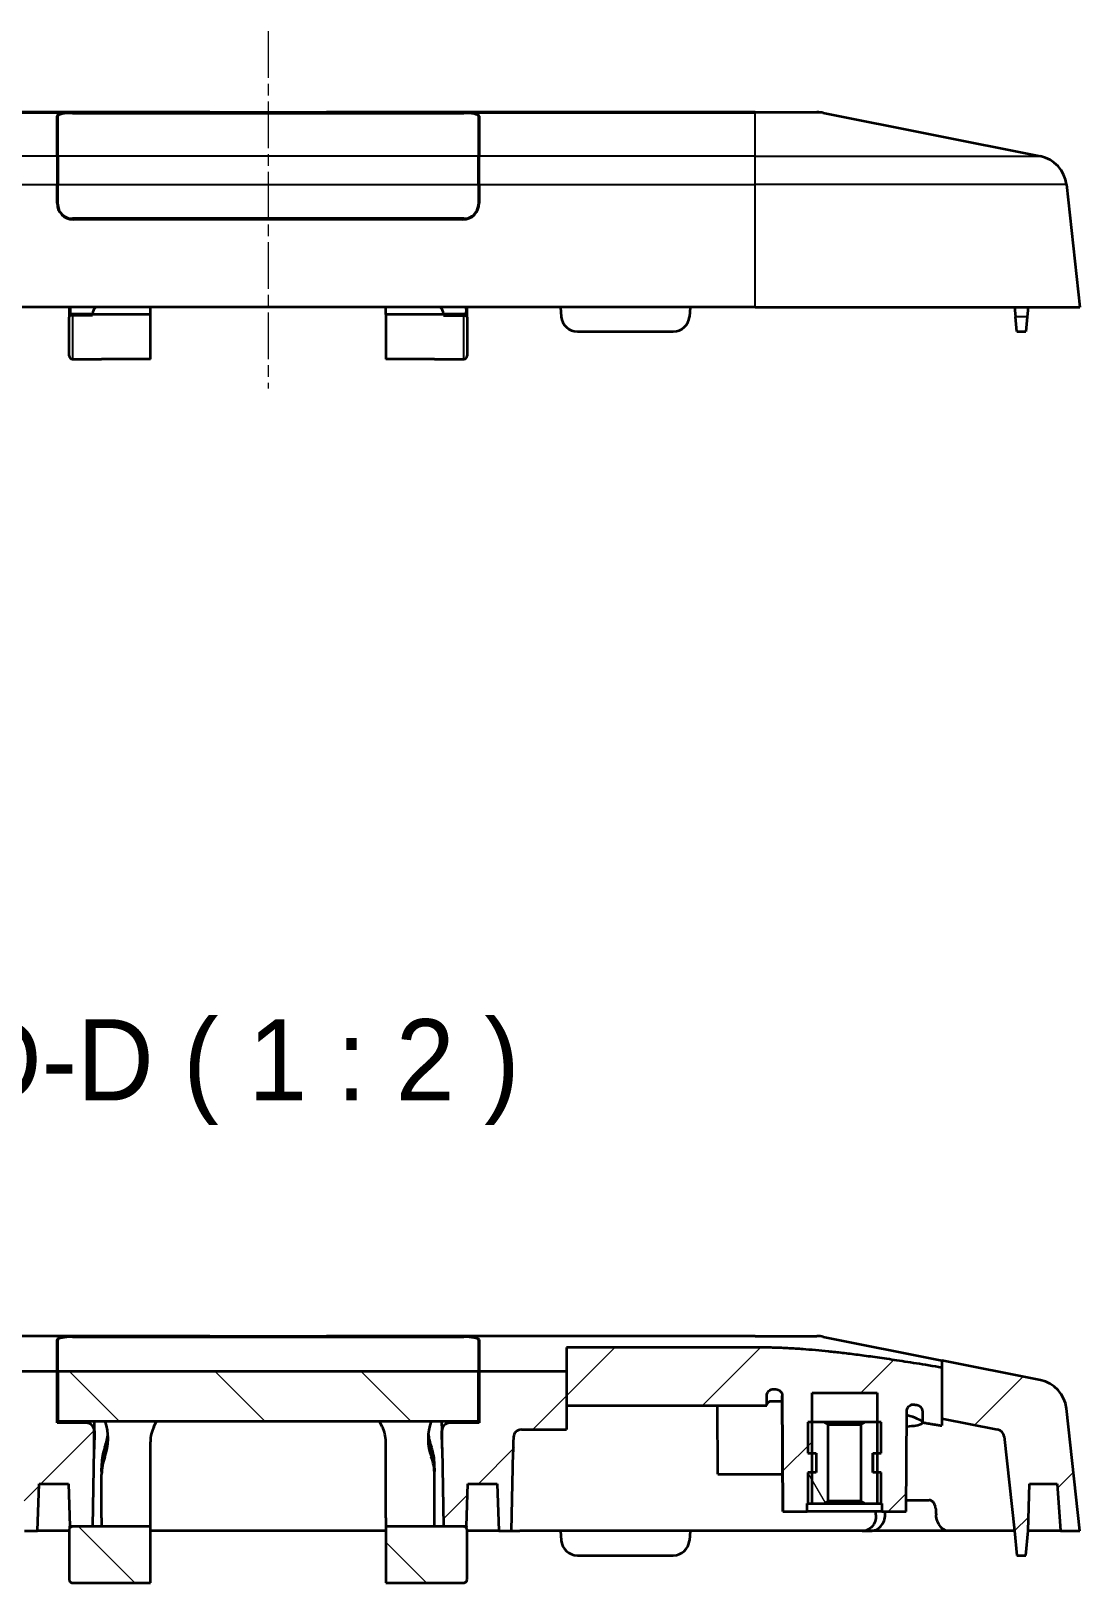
# Model space of a CAD drawing. Header units: millimetres. Extents: x -225 to 2542, y -269 to 293.
# Drawn here: x 1185.9 to 1250.5, y -116.1 to -20.6 of the extents above; entities that cross this region are included whole.
import ezdxf

# ---------------------------------------------------------------- set-up
doc = ezdxf.new("R2010")
doc.units = ezdxf.units.MM
doc.linetypes.add('CHAIN', pattern=[0.3543, 0.2362, -0.0295, 0.0591, -0.0295])
doc.layers.add('Centerline (ISO)', color=7, linetype='Continuous', lineweight=18, true_color=0x80ffff)
doc.layers.add('Hatch (ISO)', color=1, linetype='Continuous', lineweight=18, true_color=0xff0000)
for name, color, linetype, lineweight in [('Symbol (ISO)', 7, 'Continuous', 18), ('Visible (ISO)', 7, 'Continuous', 35), ('Visible Narrow (ISO)', 7, 'Continuous', 25)]:
    doc.layers.add(name, color=color, linetype=linetype, lineweight=lineweight)
doc.styles.add('Note Text (TK)', font='MS PGothic.ttf')

msp = doc.modelspace()

# ---------------------------------------------------------------- hatches: boundary and pattern name
at = {"layer": 'Hatch (ISO)'}
h = msp.add_hatch(dxfattribs=at)
h.set_pattern_fill('ANSI31', color=256, scale=50.8, style=0)
h.set_pattern_definition([(45, (939.4036, -285.3023), (-4.49013, 4.49013), [])])
edge = h.paths.add_edge_path()
edge.add_line((1158.65665, -102.93325), (1158.65665, -106.06775))
edge.add_line((1158.65665, -106.06775), (1155.57959, -106.68316))
edge.add_ellipse((1155.67765, -107.17345), major_axis=(-0.49694, 0.05522), ratio=1, start_angle=287.6501242, end_angle=360)
edge.add_line((1155.18071, -107.11824), (1154.53522, -112.92765))
edge.add_line((1154.53522, -112.92765), (1154.40399, -114.42765))
edge.add_line((1154.40399, -114.42765), (1153.84184, -114.42765))
edge.add_line((1153.84184, -114.42765), (1153.7106, -112.92765))
edge.add_line((1153.7106, -112.92765), (1153.60933, -110.02765))
edge.add_line((1153.60933, -110.02765), (1151.91339, -110.02765))
edge.add_line((1151.91339, -110.02765), (1151.7106, -112.92765))
edge.add_line((1151.7106, -112.92765), (1150.5106, -112.92765))
edge.add_line((1150.5106, -112.92765), (1151.34911, -105.38114))
edge.add_ellipse((1153.33687, -105.602), major_axis=(-0.39223, 1.96116), ratio=1, start_angle=0, end_angle=72.3498758, ccw=False)
edge.add_line((1152.94464, -103.64084), (1158.65665, -102.49844))
edge.add_line((1158.65665, -102.49844), (1158.65665, -102.93325))
edge = h.paths.add_edge_path()
edge.add_line((1242.00998, -102.87382), (1242.00998, -105.99683))
edge.add_line((1242.00998, -105.99683), (1245.44162, -106.68316))
edge.add_ellipse((1245.34356, -107.17345), major_axis=(0.09806, 0.49029), ratio=1, start_angle=287.6501242, end_angle=360, ccw=False)
edge.add_line((1245.8405, -107.11824), (1246.48599, -112.92765))
edge.add_line((1246.48599, -112.92765), (1246.61722, -114.42765))
edge.add_line((1246.61722, -114.42765), (1247.17937, -114.42765))
edge.add_line((1247.17937, -114.42765), (1247.3106, -112.92765))
edge.add_line((1247.3106, -112.92765), (1247.41187, -110.02765))
edge.add_line((1247.41187, -110.02765), (1249.10782, -110.02765))
edge.add_line((1249.10782, -110.02765), (1249.3106, -112.92765))
edge.add_line((1249.3106, -112.92765), (1250.5106, -112.92765))
edge.add_line((1250.5106, -112.92765), (1249.6721, -105.38114))
edge.add_ellipse((1247.68434, -105.602), major_axis=(1.98777, 0.22086), ratio=1, start_angle=0, end_angle=72.3498758)
edge.add_line((1248.07657, -103.64084), (1242.00998, -102.42752))
edge.add_line((1242.00998, -102.42752), (1242.00998, -102.87382))
edge = h.paths.add_edge_path()
edge.add_line((1218.89829, -103.11385), (1213.5106, -103.11403))
edge.add_line((1213.5106, -103.11403), (1213.5106, -106.27595))
edge.add_line((1213.5106, -106.27595), (1211.70305, -106.27603))
edge.add_ellipse((1211.70307, -106.7613), major_axis=(-0.00002, 0.48527), ratio=1, start_angle=0, end_angle=89.4160056)
edge.add_ellipse((1211.72197, -107.84551), major_axis=(0.07894, -4.52756), ratio=0.11041788, start_angle=255.9702026, end_angle=270.0098879)
edge.add_line((1211.22206, -107.85501), (1211.30537, -112.62765))
edge.add_line((1211.30537, -112.62765), (1212.72108, -112.62765))
edge.add_line((1212.72108, -112.62765), (1212.81187, -110.02765))
edge.add_line((1212.81187, -110.02765), (1214.60933, -110.02765))
edge.add_line((1214.60933, -110.02765), (1214.7106, -112.92765))
edge.add_line((1214.7106, -112.92765), (1215.5106, -112.92765))
edge.add_line((1215.5106, -112.92765), (1215.5957, -108.05235))
edge.add_ellipse((1216.09564, -108.0603), major_axis=(-0.07912, -4.5278), ratio=0.11041193, start_angle=258.5633277, end_angle=270.0098879, ccw=False)
edge.add_ellipse((1216.11114, -107.17345), major_axis=(-0.48981, 0.01951), ratio=1, start_angle=272.2826422, end_angle=360, ccw=False)
edge.add_line((1216.11112, -106.68326), (1218.89829, -106.68316))
edge.add_line((1218.89829, -106.68316), (1218.89829, -105.19765))
edge.add_line((1218.89829, -105.19765), (1218.89829, -103.11385))
edge = h.paths.add_edge_path()
edge.add_line((1181.90215, -103.11512), (1181.90215, -101.62791))
edge.add_line((1181.90215, -101.62791), (1170.5106, -101.62791))
edge.add_spline(control_points=[(1170.5106, -101.62791), (1166.38042, -101.62791), (1158.65665, -102.93325)], knot_values=[1.60107869, 1.60107869, 1.60107869, 2.9923092, 2.9923092, 2.9923092], weights=[1.6708595, 1.6708595, 1.1643304], degree=2, periodic=0)
edge.add_line((1158.65665, -102.93325), (1158.65665, -106.06775))
edge.add_line((1158.65665, -106.06775), (1158.65665, -106.50257))
edge.add_spline(control_points=[(1158.65665, -106.50257), (1159.47234, -106.36471), (1160.21313, -106.24496)], knot_values=[0.05624611, 0.05624611, 0.05624611, 0.15076675, 0.15076675, 0.15076675], weights=[1.0419415, 1.07640297, 1.10824447], degree=2, periodic=0)
edge.add_line((1160.21313, -106.24496), (1160.21669, -105.56619))
edge.add_spline(control_points=[(1160.21669, -105.56619), (1160.21691, -105.5236), (1160.22384, -105.48131), (1160.25062, -105.40049), (1160.2703, -105.36244), (1160.3265, -105.28623), (1160.3653, -105.25066), (1160.45408, -105.19659), (1160.50314, -105.1785), (1160.5543, -105.17033)], knot_values=[-0.05671945, -0.05671945, -0.05671945, -0.05671945, -0.04394697, -0.04394697, -0.03118202, -0.03118202, -0.01554281, -0.01554281, 0, 0, 0, 0], degree=3, periodic=0)
edge.add_spline(control_points=[(1160.5543, -105.17033), (1160.63565, -105.15733), (1160.71616, -105.14455)], knot_values=[0.10273582, 0.10273582, 0.10273582, 0.11331982, 0.11331982, 0.11331982], weights=[1.07113789, 1.07463482, 1.07809725], degree=2, periodic=0)
edge.add_spline(control_points=[(1160.71616, -105.14455), (1160.75233, -105.13881), (1160.78911, -105.13809), (1160.86185, -105.14677), (1160.89744, -105.15612), (1160.97939, -105.19027), (1161.0231, -105.2196), (1161.0972, -105.29369), (1161.12673, -105.33788), (1161.16733, -105.43529), (1161.17793, -105.48766), (1161.17821, -105.54055)], knot_values=[-0.06929399, -0.06929399, -0.06929399, -0.06929399, -0.05830435, -0.05830435, -0.04731134, -0.04731134, -0.03166241, -0.03166241, -0.01586935, -0.01586935, 0, 0, 0, 0], degree=3, periodic=0)
edge.add_line((1161.17821, -105.54055), (1161.2106, -111.72765))
edge.add_line((1161.2106, -111.72765), (1162.7106, -111.72765))
edge.add_line((1162.7106, -111.72765), (1162.7106, -111.22765))
edge.add_line((1162.7106, -111.22765), (1163.0106, -111.22765))
edge.add_line((1163.0106, -111.22765), (1163.0106, -109.32765))
edge.add_line((1163.0106, -109.32765), (1163.0106, -108.12765))
edge.add_line((1163.0106, -108.12765), (1163.0106, -106.22765))
edge.add_line((1163.0106, -106.22765), (1163.0106, -104.42765))
edge.add_line((1163.0106, -104.42765), (1167.0106, -104.42765))
edge.add_line((1167.0106, -104.42765), (1167.0106, -106.22765))
edge.add_line((1167.0106, -106.22765), (1167.0106, -108.12765))
edge.add_line((1167.0106, -108.12765), (1167.0106, -109.32765))
edge.add_line((1167.0106, -109.32765), (1167.0106, -111.22765))
edge.add_line((1167.0106, -111.22765), (1167.3106, -111.22765))
edge.add_line((1167.3106, -111.22765), (1167.3106, -111.72765))
edge.add_line((1167.3106, -111.72765), (1168.8106, -111.72765))
edge.add_line((1168.8106, -111.72765), (1168.8479, -104.60438))
edge.add_spline(control_points=[(1168.8479, -104.60438), (1168.84817, -104.55306), (1168.85791, -104.50217), (1168.89599, -104.4053), (1168.92455, -104.36032), (1168.99656, -104.28472), (1169.03901, -104.25454), (1169.13276, -104.21239), (1169.18301, -104.2007), (1169.23413, -104.19899)], knot_values=[-0.06203956, -0.06203956, -0.06203956, -0.06203956, -0.04665647, -0.04665647, -0.03083331, -0.03083331, -0.01534703, -0.01534703, 0, 0, 0, 0], degree=3, periodic=0)
edge.add_spline(control_points=[(1169.23413, -104.19899), (1169.31074, -104.19642), (1169.3871, -104.19415)], knot_values=[0.9937931, 0.9937931, 0.9937931, 1.01531744, 1.01531744, 1.01531744], weights=[1.41541728, 1.41662209, 1.41768421], degree=2, periodic=0)
edge.add_spline(control_points=[(1169.3871, -104.19415), (1169.41475, -104.19333), (1169.4424, -104.19544), (1169.49685, -104.20542), (1169.5235, -104.21327), (1169.59768, -104.24388), (1169.64179, -104.27336), (1169.71692, -104.3482), (1169.74696, -104.39309), (1169.78836, -104.49223), (1169.79918, -104.54565), (1169.79946, -104.59959)], knot_values=[-0.06462972, -0.06462972, -0.06462972, -0.06462972, -0.05632644, -0.05632644, -0.04800951, -0.04800951, -0.03223438, -0.03223438, -0.0161844, -0.0161844, 0, 0, 0, 0], degree=3, periodic=0)
edge.add_line((1169.79946, -104.59959), (1169.80263, -105.20389))
edge.add_spline(control_points=[(1169.80263, -105.20389), (1170.1574, -105.19722), (1170.5106, -105.19722)], knot_values=[1.19319154, 1.19319154, 1.19319154, 1.29951306, 1.29951306, 1.29951306], weights=[1.49191166, 1.49522667, 1.49522667], degree=2, periodic=0)
edge.add_line((1170.5106, -105.19722), (1181.90215, -105.19722))
edge.add_line((1181.90215, -105.19722), (1181.90215, -103.11512))
edge = h.paths.add_edge_path()
edge.add_line((1181.90215, -106.68447), (1184.91009, -106.68437))
edge.add_ellipse((1184.91011, -107.17345), major_axis=(-0.00002, 0.48909), ratio=1, start_angle=272.3490399, end_angle=360, ccw=False)
edge.add_ellipse((1184.92641, -108.10843), major_axis=(-0.07894, 4.52756), ratio=0.11041788, start_angle=270.0098879, end_angle=282.0670158, ccw=False)
edge.add_line((1185.42632, -108.09893), (1185.5106, -112.92765))
edge.add_line((1185.5106, -112.92765), (1186.3106, -112.92765))
edge.add_line((1186.3106, -112.92765), (1186.41187, -110.02765))
edge.add_line((1186.41187, -110.02765), (1188.20933, -110.02765))
edge.add_line((1188.20933, -110.02765), (1188.30013, -112.62765))
edge.add_line((1188.30013, -112.62765), (1189.71584, -112.62765))
edge.add_line((1189.71584, -112.62765), (1189.79857, -107.88809))
edge.add_ellipse((1189.29863, -107.88013), major_axis=(0.07912, 4.5278), ratio=0.11041193, start_angle=270.0098879, end_angle=284.486608)
edge.add_ellipse((1189.31818, -106.7613), major_axis=(0.48427, 0.00535), ratio=1, start_angle=0, end_angle=89.3695848)
edge.add_line((1189.31816, -106.277), (1187.5106, -106.27708))
edge.add_line((1187.5106, -106.27708), (1187.5106, -103.11493))
edge.add_line((1187.5106, -103.11493), (1181.90215, -103.11512))
edge.add_line((1181.90215, -103.11512), (1181.90215, -105.19722))
edge.add_line((1181.90215, -105.19722), (1181.90215, -106.68447))
edge = h.paths.add_edge_path()
edge.add_line((1218.89829, -101.62834), (1218.89829, -103.11385))
edge.add_line((1218.89829, -103.11385), (1218.89829, -105.19765))
edge.add_line((1218.89829, -105.19765), (1230.5106, -105.19765))
edge.add_spline(control_points=[(1230.5106, -105.19765), (1230.86381, -105.19765), (1231.21858, -105.20431)], knot_values=[1.29938508, 1.29938508, 1.29938508, 1.40568618, 1.40568618, 1.40568618], weights=[1.49494385, 1.49494385, 1.49163135], degree=2, periodic=0)
edge.add_line((1231.21858, -105.20431), (1231.22175, -104.59998))
edge.add_spline(control_points=[(1231.22175, -104.59998), (1231.2219, -104.57012), (1231.22529, -104.54036), (1231.2384, -104.48212), (1231.24808, -104.45379), (1231.28312, -104.37904), (1231.31448, -104.33604), (1231.39122, -104.26517), (1231.43563, -104.2377), (1231.532, -104.20156), (1231.58291, -104.19306), (1231.63406, -104.19457)], knot_values=[-0.06457614, -0.06457614, -0.06457614, -0.06457614, -0.05562488, -0.05562488, -0.04667762, -0.04667762, -0.03087362, -0.03087362, -0.01535227, -0.01535227, 0, 0, 0, 0], degree=3, periodic=0)
edge.add_spline(control_points=[(1231.63406, -104.19457), (1231.71043, -104.19683), (1231.78703, -104.1994)], knot_values=[1.35806034, 1.35806034, 1.35806034, 1.37976093, 1.37976093, 1.37976093], weights=[1.42909609, 1.42802603, 1.42681222], degree=2, periodic=0)
edge.add_spline(control_points=[(1231.78703, -104.1994), (1231.83403, -104.20098), (1231.88031, -104.21099), (1231.97205, -104.24884), (1232.01586, -104.27813), (1232.09075, -104.35273), (1232.12074, -104.39763), (1232.16219, -104.49699), (1232.17303, -104.55067), (1232.17331, -104.60484)], knot_values=[-0.06209563, -0.06209563, -0.06209563, -0.06209563, -0.04797866, -0.04797866, -0.0323004, -0.0323004, -0.01625377, -0.01625377, 0, 0, 0, 0], degree=3, periodic=0)
edge.add_line((1232.17331, -104.60484), (1232.21061, -111.72765))
edge.add_line((1232.21061, -111.72765), (1233.71061, -111.72765))
edge.add_line((1233.71061, -111.72765), (1233.71061, -111.22765))
edge.add_line((1233.71061, -111.22765), (1234.01061, -111.22765))
edge.add_line((1234.01061, -111.22765), (1234.01061, -109.32765))
edge.add_line((1234.01061, -109.32765), (1234.01061, -108.12765))
edge.add_line((1234.01061, -108.12765), (1234.01061, -106.22765))
edge.add_line((1234.01061, -106.22765), (1234.01061, -104.42765))
edge.add_line((1234.01061, -104.42765), (1238.0106, -104.42765))
edge.add_line((1238.0106, -104.42765), (1238.0106, -106.22765))
edge.add_line((1238.0106, -106.22765), (1238.0106, -108.12765))
edge.add_line((1238.0106, -108.12765), (1238.0106, -109.32765))
edge.add_line((1238.0106, -109.32765), (1238.0106, -111.22765))
edge.add_line((1238.0106, -111.22765), (1238.3106, -111.22765))
edge.add_line((1238.3106, -111.22765), (1238.3106, -111.72765))
edge.add_line((1238.3106, -111.72765), (1239.8106, -111.72765))
edge.add_line((1239.8106, -111.72765), (1239.843, -105.54084))
edge.add_spline(control_points=[(1239.843, -105.54084), (1239.84319, -105.50316), (1239.84863, -105.46568), (1239.86966, -105.39337), (1239.88514, -105.35888), (1239.93292, -105.28291), (1239.96897, -105.24458), (1240.05347, -105.18412), (1240.10102, -105.16247), (1240.20177, -105.13865), (1240.25395, -105.1367), (1240.30507, -105.14481)], knot_values=[-0.06927808, -0.06927808, -0.06927808, -0.06927808, -0.05797673, -0.05797673, -0.04669332, -0.04669332, -0.03105817, -0.03105817, -0.01552549, -0.01552549, 0, 0, 0, 0], degree=3, periodic=0)
edge.add_spline(control_points=[(1240.30507, -105.14481), (1240.38558, -105.1576), (1240.46693, -105.17059)], knot_values=[2.26754192, 2.26754192, 2.26754192, 2.27821548, 2.27821548, 2.27821548], weights=[1.08689212, 1.08340237, 1.07987785], degree=2, periodic=0)
edge.add_spline(control_points=[(1240.46693, -105.17059), (1240.50822, -105.17718), (1240.54821, -105.19025), (1240.62272, -105.22835), (1240.65678, -105.25315), (1240.72358, -105.31998), (1240.75311, -105.36414), (1240.79367, -105.46142), (1240.80425, -105.51365), (1240.80452, -105.56643)], knot_values=[-0.05673128, -0.05673128, -0.05673128, -0.05673128, -0.0441841, -0.0441841, -0.03161879, -0.03161879, -0.01583322, -0.01583322, 0, 0, 0, 0], degree=3, periodic=0)
edge.add_line((1240.80452, -105.56643), (1240.80808, -106.24521))
edge.add_spline(control_points=[(1240.80808, -106.24521), (1241.38656, -106.33872), (1242.00998, -106.44314)], knot_values=[2.44804548, 2.44804548, 2.44804548, 2.52233281, 2.52233281, 2.52233281], weights=[1.10816432, 1.08315012, 1.05651818], degree=2, periodic=0)
edge.add_line((1242.00998, -106.44314), (1242.00998, -105.99683))
edge.add_line((1242.00998, -105.99683), (1242.00998, -102.87382))
edge.add_spline(control_points=[(1242.00998, -102.87382), (1234.57407, -101.62834), (1230.5106, -101.62834)], knot_values=[0.23249382, 0.23249382, 0.23249382, 1.60097341, 1.60097341, 1.60097341], weights=[1.18060749, 1.67052677, 1.67052677], degree=2, periodic=0)
edge.add_line((1230.5106, -101.62834), (1218.89829, -101.62834))
h = msp.add_hatch(dxfattribs=at)
h.set_pattern_fill('ANSI31', color=256, scale=50.8, angle=90.0002105, style=0)
h.set_pattern_definition([(135.0002, (939.4036, -285.3023), (-4.49011, -4.49014), [])])
h.paths.add_polyline_path([(1187.5606, -106.17434), (1213.4606, -106.17345), (1213.4606, -103.11404), (1187.5606, -103.11492)])
edge = h.paths.add_edge_path()
edge.add_spline(control_points=[(1188.4606, -112.65865), (1188.43592, -112.65865), (1188.40687, -112.66443), (1188.36126, -112.68332), (1188.33664, -112.69978), (1188.30173, -112.73468), (1188.28528, -112.75931), (1188.26638, -112.80493), (1188.2606, -112.83399), (1188.2606, -112.85868)], knot_values=[0.11831242, 0.11831242, 0.11831242, 0.11831242, 0.12571724, 0.12571724, 0.13312223, 0.13312223, 0.14052716, 0.14052716, 0.14793421, 0.14793421, 0.14793421, 0.14793421], degree=3, periodic=0)
edge.add_line((1188.2606, -112.85868), (1188.2606, -115.91642))
edge.add_spline(control_points=[(1188.2606, -115.91642), (1188.2606, -115.9414), (1188.26641, -115.9708), (1188.2854, -116.01684), (1188.30188, -116.04166), (1188.33684, -116.07677), (1188.36146, -116.0933), (1188.40701, -116.11225), (1188.43598, -116.11804), (1188.4606, -116.11804)], knot_values=[-0.02974152, -0.02974152, -0.02974152, -0.02974152, -0.02224977, -0.02224977, -0.01479971, -0.01479971, -0.00738683, -0.00738683, 0, 0, 0, 0], degree=3, periodic=0)
edge.add_line((1188.4606, -116.11804), (1190.2606, -116.118))
edge.add_line((1190.2606, -116.118), (1190.2606, -116.12765))
edge.add_line((1190.2606, -116.12765), (1193.2606, -116.12765))
edge.add_line((1193.2606, -116.12765), (1193.2606, -112.65866))
edge.add_line((1193.2606, -112.65866), (1188.4606, -112.65865))
edge = h.paths.add_edge_path()
edge.add_spline(control_points=[(1212.7606, -112.85889), (1212.7606, -112.83417), (1212.75483, -112.80507), (1212.73593, -112.75941), (1212.71948, -112.73478), (1212.68457, -112.69986), (1212.65995, -112.6834), (1212.61434, -112.6645), (1212.58529, -112.65872), (1212.5606, -112.65872)], knot_values=[0.0096845, 0.0096845, 0.0096845, 0.0096845, 0.01710218, 0.01710218, 0.02450773, 0.02450773, 0.03191361, 0.03191361, 0.03931843, 0.03931843, 0.03931843, 0.03931843], degree=3, periodic=0)
edge.add_line((1212.5606, -112.65872), (1207.7606, -112.6587))
edge.add_line((1207.7606, -112.6587), (1207.7606, -116.12765))
edge.add_line((1207.7606, -116.12765), (1210.7606, -116.12765))
edge.add_line((1210.7606, -116.12765), (1210.7606, -116.11758))
edge.add_line((1210.7606, -116.11758), (1212.5606, -116.11754))
edge.add_spline(control_points=[(1212.5606, -116.11754), (1212.58522, -116.11754), (1212.61419, -116.11175), (1212.65974, -116.0928), (1212.68436, -116.07627), (1212.71932, -116.04115), (1212.73581, -116.01631), (1212.7548, -115.97024), (1212.7606, -115.94083), (1212.7606, -115.91584)], knot_values=[0, 0, 0, 0, 0.00738591, 0.00738591, 0.01479938, 0.01479938, 0.02225199, 0.02225199, 0.02974836, 0.02974836, 0.02974836, 0.02974836], degree=3, periodic=0)
edge.add_line((1212.7606, -115.91584), (1212.7606, -112.85889))
h = msp.add_hatch(dxfattribs=at)
h.set_pattern_fill('ANSI31', color=256, scale=50.8, angle=75.0001754, style=0)
h.set_pattern_definition([(120.0002, (939.4036, -285.3023), (-5.49925, -3.17502), [])])
h.paths.add_polyline_path([(1237.26067, -106.22765), (1237.0171, -106.36827), (1237.0171, -111.08702), (1237.26067, -111.22765), (1238.2606, -111.22765), (1238.2606, -109.32765), (1238.0106, -109.32765), (1237.7606, -109.32765), (1237.7606, -108.12765), (1238.0106, -108.12765), (1238.2606, -108.12765), (1238.2606, -106.22765), (1238.0106, -106.22765)])
h.paths.add_polyline_path([(1235.00411, -106.36827), (1234.76054, -106.22765), (1234.01061, -106.22765), (1233.76061, -106.22765), (1233.76061, -108.12765), (1234.01061, -108.12765), (1234.26061, -108.12765), (1234.26061, -109.32765), (1234.01061, -109.32765), (1233.76061, -109.32765), (1233.76061, -111.22765), (1234.76054, -111.22765), (1235.00411, -111.08702)])

# ---------------------------------------------------------------- linework, layer by layer
at = {"layer": 'Centerline (ISO)', "linetype": 'CHAIN', "ltscale": 12.223182}
msp.add_line((1200.5106, -20.58814), (1200.5106, -42.58814), dxfattribs=at)
at = {"layer": 'Visible (ISO)'}
for p, q in [((1196.91857, -25.58814), (1170.5106, -25.58814)), ((1188.4606, -25.63698), (1212.5606, -25.63698)), ((1188.5106, -25.62698), (1195.5106, -25.62698)), ((1195.5106, -25.63698), (1195.5106, -25.62698)), ((1196.91857, -25.58814), (1204.10263, -25.58814)), ((1230.5106, -25.58814), (1204.10263, -25.58814)), ((1205.5106, -25.62698), (1212.5106, -25.62698)), ((1205.5106, -25.62698), (1205.5106, -25.63698)), ((1230.5106, -25.58814), (1234.31257, -25.58814)), ((1234.7048, -25.62698), (1248.07657, -28.30134)), ((1187.5106, -28.30134), (1187.5106, -25.82698)), ((1187.5606, -28.30134), (1187.5606, -25.81698)), ((1213.4606, -25.81698), (1213.4606, -28.30134)), ((1213.5106, -25.82698), (1213.5106, -28.30134)), ((1187.5106, -28.30134), (1187.5106, -30.04163)), ((1187.5606, -28.30134), (1187.5606, -30.04163)), ((1213.4606, -30.04163), (1213.4606, -28.30134)), ((1213.5106, -30.04163), (1213.5106, -28.30134)), ((1187.5106, -31.18814), (1187.5106, -30.04163)), ((1187.5606, -31.23814), (1187.5606, -30.04163)), ((1213.4606, -30.04163), (1213.4606, -31.23814)), ((1213.5106, -30.04163), (1213.5106, -31.18814)), ((1249.6721, -30.04163), (1250.5106, -37.58814)), ((1212.5606, -32.13814), (1188.4606, -32.13814)), ((1212.5106, -32.18814), (1188.5106, -32.18814)), ((1189.80573, -32.13814), (1189.80486, -32.18814)), ((1193.2606, -32.18814), (1193.2606, -32.13814)), ((1207.7606, -32.18814), (1207.7606, -32.13814)), ((1211.21635, -32.18814), (1211.21547, -32.13814)), ((1230.5106, -37.58814), (1170.5106, -37.58814)), ((1188.2606, -37.58814), (1188.2606, -38.21067)), ((1188.2606, -40.58814), (1188.2606, -38.21067)), ((1188.3106, -37.58814), (1188.31483, -37.70902)), ((1188.31483, -37.70902), (1188.32489, -37.99733)), ((1188.32855, -38.10209), (1188.32489, -37.99733)), ((1189.70163, -38.10209), (1188.32855, -38.10209)), ((1189.7031, -38.0183), (1189.70163, -38.10209)), ((1193.2606, -38.03814), (1189.70275, -38.03814)), ((1193.2606, -38.03814), (1193.2606, -37.58814)), ((1193.2606, -40.78814), (1193.2606, -38.03814)), ((1207.7606, -38.03814), (1207.7606, -37.58814)), ((1207.7606, -38.03814), (1207.7606, -40.78814)), ((1211.31846, -38.03814), (1207.7606, -38.03814)), ((1211.31958, -38.10209), (1211.31811, -38.0183)), ((1211.31958, -38.10209), (1212.69266, -38.10209)), ((1212.69632, -37.99733), (1212.69266, -38.10209)), ((1212.70638, -37.70902), (1212.69632, -37.99733)), ((1212.70638, -37.70902), (1212.7106, -37.58814)), ((1212.7606, -38.21067), (1212.7606, -37.58814)), ((1212.7606, -38.21067), (1212.7606, -40.58814)), ((1218.5106, -37.58814), (1218.56197, -38.1753)), ((1226.5106, -37.58814), (1226.45923, -38.1753)), ((1230.5106, -37.58814), (1250.5106, -37.58814)), ((1246.48599, -37.58814), (1246.53736, -38.1753)), ((1246.61722, -39.08814), (1246.53736, -38.1753)), ((1247.25923, -38.1753), (1247.17937, -39.08814)), ((1247.3106, -37.58814), (1247.25923, -38.1753)), ((1219.55817, -39.08814), (1225.46304, -39.08814)), ((1246.61722, -39.08814), (1247.17937, -39.08814)), ((1188.4606, -40.78814), (1190.2606, -40.78814)), ((1193.2606, -40.78814), (1190.2606, -40.78814)), ((1210.7606, -40.78814), (1207.7606, -40.78814)), ((1210.7606, -40.78814), (1212.5606, -40.78814)), ((1196.91857, -100.92765), (1170.5106, -100.92765)), ((1187.5106, -103.11493), (1187.5106, -101.16649)), ((1187.5606, -103.11492), (1187.5606, -101.15649)), ((1188.4606, -100.97649), (1212.5606, -100.97649)), ((1188.5106, -100.96649), (1195.5106, -100.96649)), ((1195.5106, -100.97649), (1195.5106, -100.96649)), ((1196.91857, -100.92765), (1204.10263, -100.92765)), ((1230.5106, -100.92765), (1204.10263, -100.92765)), ((1205.5106, -100.96649), (1212.5106, -100.96649)), ((1205.5106, -100.96649), (1205.5106, -100.97649)), ((1213.4606, -101.15649), (1213.4606, -103.11404)), ((1213.5106, -101.16649), (1213.5106, -103.11403)), ((1230.5106, -100.92765), (1234.31257, -100.92765)), ((1234.7048, -100.96649), (1242.00998, -102.42752)), ((1218.89829, -101.62834), (1218.89829, -103.11385)), ((1230.5106, -101.62834), (1218.89829, -101.62834)), ((1187.5106, -103.11493), (1181.90215, -103.11512)), ((1187.5106, -106.27708), (1187.5106, -103.11493)), ((1213.4606, -103.11404), (1187.5606, -103.11492)), ((1187.5606, -103.11492), (1187.5606, -106.17434)), ((1213.4606, -106.17345), (1213.4606, -103.11404)), ((1218.89829, -103.11385), (1213.5106, -103.11403)), ((1213.5106, -103.11403), (1213.5106, -106.27595)), ((1218.89829, -103.11385), (1218.89829, -106.68316)), ((1248.07657, -103.64084), (1242.00998, -102.42752)), ((1242.00998, -102.87382), (1242.00998, -106.44314)), ((1231.21858, -105.20431), (1231.22175, -104.59998)), ((1231.44405, -104.92765), (1232.175, -104.92765)), ((1232.17331, -104.60484), (1232.21061, -111.72765)), ((1232.2106, -111.72765), (1232.17331, -104.60484)), ((1234.01061, -111.22765), (1234.01061, -104.42765)), ((1234.01061, -104.42765), (1238.0106, -104.42765)), ((1238.0106, -104.42765), (1238.0106, -111.22765)), ((1218.89829, -105.19765), (1230.5106, -105.19765)), ((1228.2106, -109.42765), (1228.18846, -105.19765)), ((1239.8106, -111.72765), (1239.843, -105.54084)), ((1239.8106, -111.72765), (1239.843, -105.54084)), ((1240.80452, -105.56643), (1240.80808, -106.24521)), ((1242.00998, -105.99683), (1245.44162, -106.68316)), ((1250.5106, -112.92765), (1249.6721, -105.38114)), ((1189.31816, -106.277), (1187.5106, -106.27708)), ((1187.5606, -106.17434), (1213.4606, -106.17345)), ((1189.81809, -106.77002), (1189.79857, -107.88809)), ((1189.81809, -106.77002), (1189.82849, -106.17426)), ((1193.47886, -106.51054), (1193.64707, -106.17413)), ((1207.54235, -106.51054), (1207.3739, -106.17366)), ((1211.19271, -106.17353), (1211.20312, -106.77002)), ((1211.22206, -107.85501), (1211.20312, -106.77002)), ((1213.5106, -106.27595), (1211.70305, -106.27603)), ((1216.11112, -106.68326), (1218.89829, -106.68316)), ((1234.76054, -106.22765), (1233.76061, -106.22765)), ((1233.76061, -106.22765), (1233.76061, -108.12765)), ((1235.00411, -106.36827), (1234.76054, -106.22765)), ((1237.26067, -106.22765), (1234.76054, -106.22765)), ((1235.00411, -111.08702), (1235.00411, -106.36827)), ((1235.00411, -106.36827), (1237.0171, -106.36827)), ((1237.26067, -106.22765), (1237.0171, -106.36827)), ((1237.0171, -106.36827), (1237.0171, -111.08702)), ((1238.2606, -106.22765), (1237.26067, -106.22765)), ((1238.2606, -108.12765), (1238.2606, -106.22765)), ((1189.71584, -112.62765), (1189.79857, -107.88809)), ((1193.2606, -112.12765), (1193.2606, -107.43705)), ((1207.7606, -112.12765), (1207.7606, -107.43705)), ((1211.22206, -107.85501), (1211.30537, -112.62765)), ((1245.8405, -107.11824), (1246.48599, -112.92765)), ((1190.2606, -108.86033), (1190.2606, -109.06033)), ((1210.7606, -109.06033), (1210.7606, -108.86033)), ((1215.5106, -112.92765), (1215.5957, -108.05235)), ((1233.76061, -108.12765), (1234.26061, -108.12765)), ((1234.2606, -108.12765), (1234.2606, -109.32765)), ((1234.26061, -108.12765), (1234.26061, -109.32765)), ((1237.7606, -109.32765), (1237.7606, -108.12765)), ((1237.7606, -108.12765), (1238.2606, -108.12765)), ((1237.7606, -108.12765), (1237.7606, -109.32765)), ((1190.2606, -109.26033), (1190.2606, -109.06033)), ((1190.2606, -109.26033), (1190.2606, -109.46033)), ((1190.2606, -112.12765), (1190.2606, -109.46033)), ((1210.7606, -109.06033), (1210.7606, -109.26033)), ((1210.7606, -109.46033), (1210.7606, -109.26033)), ((1210.7606, -112.12765), (1210.7606, -109.46033)), ((1228.2106, -109.42765), (1232.19856, -109.42765)), ((1234.26061, -109.32765), (1233.76061, -109.32765)), ((1233.76061, -109.32765), (1233.76061, -111.22765)), ((1238.2606, -109.32765), (1237.7606, -109.32765)), ((1238.2606, -111.22765), (1238.2606, -109.32765)), ((1186.3106, -112.92765), (1186.41187, -110.02765)), ((1186.41187, -110.02765), (1188.20933, -110.02765)), ((1188.20933, -110.02765), (1188.30013, -112.62765)), ((1212.72108, -112.62765), (1212.81187, -110.02765)), ((1212.81187, -110.02765), (1214.60933, -110.02765)), ((1214.60933, -110.02765), (1214.7106, -112.92765)), ((1247.3106, -112.92765), (1247.41187, -110.02765)), ((1247.41187, -110.02765), (1249.10782, -110.02765)), ((1249.10782, -110.02765), (1249.3106, -112.92765)), ((1232.21061, -111.72765), (1233.71061, -111.72765)), ((1233.71061, -111.72765), (1233.71061, -111.22765)), ((1233.71061, -111.22765), (1234.01061, -111.22765)), ((1238.3106, -111.72765), (1233.71061, -111.72765)), ((1233.76061, -111.22765), (1234.76054, -111.22765)), ((1234.76054, -111.22765), (1235.00411, -111.08702)), ((1234.76054, -111.22765), (1237.26067, -111.22765)), ((1237.0171, -111.08702), (1235.00411, -111.08702)), ((1237.0171, -111.08702), (1237.26067, -111.22765)), ((1237.26067, -111.22765), (1238.2606, -111.22765)), ((1238.0106, -111.22765), (1238.3106, -111.22765)), ((1238.3106, -111.22765), (1238.3106, -111.72765)), ((1238.3106, -111.72765), (1239.8106, -111.72765)), ((1238.51808, -111.92765), (1238.52225, -111.72765)), ((1239.81427, -111.02765), (1241.22358, -111.02765)), ((1188.30013, -112.62765), (1189.71584, -112.62765)), ((1188.30362, -112.72765), (1188.30013, -112.62765)), ((1188.30386, -112.73443), (1188.30362, -112.72765)), ((1193.2606, -112.65866), (1188.4606, -112.65865)), ((1189.71584, -112.62765), (1189.7153, -112.65865)), ((1190.2606, -112.12765), (1190.2606, -112.65865)), ((1193.2606, -112.65866), (1193.2606, -112.12765)), ((1193.2606, -116.12765), (1193.2606, -112.65866)), ((1207.7606, -112.12765), (1207.7606, -112.6587)), ((1212.5606, -112.65872), (1207.7606, -112.6587)), ((1207.7606, -112.6587), (1207.7606, -116.12765)), ((1210.7606, -112.65871), (1210.7606, -112.12765)), ((1211.30537, -112.62765), (1212.72108, -112.62765)), ((1211.30591, -112.65871), (1211.30537, -112.62765)), ((1212.71759, -112.72765), (1212.71735, -112.73453)), ((1212.72108, -112.62765), (1212.71759, -112.72765)), ((1185.5106, -112.92765), (1186.3106, -112.92765)), ((1188.2606, -112.92765), (1186.3106, -112.92765)), ((1188.2606, -112.85868), (1188.2606, -115.91642)), ((1207.7606, -112.92765), (1193.2606, -112.92765)), ((1212.7606, -115.91584), (1212.7606, -112.85889)), ((1214.7106, -112.92765), (1212.7606, -112.92765)), ((1214.7106, -112.92765), (1215.5106, -112.92765)), ((1215.5106, -112.92765), (1216.00972, -112.92765)), ((1218.5106, -112.92765), (1216.00972, -112.92765)), ((1218.5106, -112.92765), (1218.56197, -113.5148)), ((1226.5106, -112.92765), (1218.5106, -112.92765)), ((1226.5106, -112.92765), (1226.45923, -113.5148)), ((1230.5106, -112.92765), (1226.5106, -112.92765)), ((1237.09297, -112.92765), (1230.5106, -112.92765)), ((1237.09297, -112.92765), (1237.59083, -112.92765)), ((1242.41525, -112.92765), (1237.59083, -112.92765)), ((1246.48599, -112.92765), (1242.41525, -112.92765)), ((1246.48599, -112.92765), (1246.61722, -114.42765)), ((1247.17937, -114.42765), (1247.3106, -112.92765)), ((1249.3106, -112.92765), (1247.3106, -112.92765)), ((1249.3106, -112.92765), (1250.5106, -112.92765)), ((1219.55817, -114.42765), (1225.46304, -114.42765)), ((1246.61722, -114.42765), (1247.17937, -114.42765)), ((1188.4606, -116.11804), (1190.2606, -116.118)), ((1190.2606, -116.118), (1190.2606, -116.12765)), ((1190.2606, -116.12765), (1193.2606, -116.12765)), ((1207.7606, -116.12765), (1210.7606, -116.12765)), ((1210.7606, -116.11758), (1212.5606, -116.11754)), ((1210.7606, -116.12765), (1210.7606, -116.11758))]:
    msp.add_line(p, q, dxfattribs=at)
for centre, radius, start, end in [((1234.31257, -27.58814), 2, 78.6900675, 90), ((1247.68434, -30.2625), 2, 6.3401917, 78.6900675), ((1188.5106, -31.18814), 1, 180, 270), ((1188.4606, -31.23814), 0.9, 180, 270), ((1212.5106, -31.18814), 1, 270, 0), ((1212.5606, -31.23814), 0.9, 270, 0), ((1187.45346, -31.30756), 3.20714, 344.0635522, 344.9904074), ((1187.45346, -31.50756), 3.20714, 347.7480953, 348.6606274), ((1187.45346, -31.70756), 3.20714, 351.3818034, 352.2842174), ((1187.45346, -31.90756), 3.20714, 354.9808582, 355.8769703), ((1213.56775, -31.90756), 3.20714, 184.1230297, 185.0191418), ((1213.56775, -31.70756), 3.20714, 187.7157826, 188.6181966), ((1213.56775, -31.50756), 3.20714, 191.3393726, 192.2519047), ((1213.56775, -31.30756), 3.20714, 195.0095926, 195.9364478), ((1219.55817, -38.08814), 1, 185, 270), ((1225.46304, -38.08814), 1, 270, 355), ((1188.4606, -40.58814), 0.2, 180, 270), ((1212.5606, -40.58814), 0.2, 270, 0), ((1234.31257, -102.92765), 2, 78.6900675, 90), ((1247.68434, -105.602), 2, 6.3401917, 78.6900675), ((1189.31818, -106.7613), 0.4843, 0.6329382, 90.002523), ((1187.45346, -107.24706), 3.20714, 339.4987599, 19.5427698), ((1187.45346, -106.64706), 3.20714, 339.4987599, 354.632637), ((1213.56775, -107.24706), 3.20714, 160.4441761, 200.5012401), ((1213.56775, -106.64706), 3.20714, 185.367363, 200.5012401), ((1211.70307, -106.7613), 0.48527, 90.0024401, 179.4184457), ((1216.11114, -107.17345), 0.49019, 90.0019757, 177.7193335), ((1245.34356, -107.17345), 0.5, 6.3401917, 78.6900675), ((1187.45346, -106.84706), 3.20714, 339.4987599, 356.4246694), ((1187.45346, -107.04706), 3.20714, 339.4987599, 358.213205), ((1213.56775, -107.04706), 3.20714, 181.786795, 200.5012401), ((1213.56775, -106.84706), 3.20714, 183.5753306, 200.5012401), ((1219.55817, -113.42765), 1, 185, 270), ((1225.46304, -113.42765), 1, 270, 355)]:
    msp.add_arc(centre, radius, start, end, dxfattribs=at)
for centre, major_axis, ratio, start_param, end_param in [((1188.5106, -25.82698), (-1, 0), 0.2, 4.71238898, 6.28318531), ((1188.4606, -25.81698), (0.9, 0), 0.2, 1.57079633, 3.14159265), ((1212.5106, -25.82698), (-1, 0), 0.2, 3.14159265, 4.71238898), ((1212.5606, -25.81698), (0.9, 0), 0.2, 0, 1.57079633), ((1188.5106, -28.98837), (-1, 0), 0.2, 5.96562488, 6.28318531), ((1212.5106, -28.98837), (-1, 0), 0.2, 3.14159265, 3.45915308), ((1189.31549, -37.71051), (-0.13331, 1.21205), 0.81898576, 1.38024476, 1.47974524), ((1190.20313, -38.02093), (0.06014, 0.53779), 0.9232657, 0.74556763, 1.63001472), ((1210.81808, -38.02093), (-0.06014, 0.53779), 0.9232657, 4.65317059, 5.53761768), ((1211.70572, -37.71051), (0.13331, 1.21205), 0.81898576, 4.80344007, 4.90294055), ((1188.5106, -101.16649), (-1, 0), 0.2, 4.71238898, 6.28318531), ((1188.4606, -101.15649), (0.9, 0), 0.2, 1.57079633, 3.14159265), ((1212.5106, -101.16649), (-1, 0), 0.2, 3.14159265, 4.71238898), ((1212.5606, -101.15649), (0.9, 0), 0.2, 0, 1.57079633), ((1188.5106, -104.32788), (-1, 0), 0.2, 5.96562488, 6.28318531), ((1212.5106, -104.32788), (-1, 0), 0.2, 3.14159265, 3.45915308), ((1189.29863, -107.88013), (0.07912, 4.5278), 0.11041193, 4.71256156, 4.96522799), ((1195.2606, -107.43705), (0, 2.03961), 0.98058068, 1.09925857, 1.57079633), ((1205.7606, -107.43705), (0, 2.03961), 0.98058068, 4.71238898, 5.18392673), ((1211.72197, -107.84551), (-0.07894, 4.52756), 0.11041788, 1.32593016, 1.5709689), ((1193.2606, -108.86033), (0, 3.05941), 0.98058068, 1.20650143, 1.57079633), ((1207.7606, -108.86033), (0, 3.05941), 0.98058068, 4.71238898, 5.07668388), ((1216.09564, -108.0603), (0.07912, 4.5278), 0.11041193, 1.37118874, 1.57096891), ((1193.2606, -109.06033), (0, 3.05941), 0.98058068, 1.20650143, 1.57079633), ((1193.2606, -109.26033), (0, 3.05941), 0.98058068, 1.20650143, 1.57079633), ((1193.2606, -109.46033), (0, 3.05941), 0.98058068, 1.20650143, 1.57079633), ((1207.7606, -109.06033), (0, 3.05941), 0.98058068, 4.71238898, 5.07668388), ((1207.7606, -109.26033), (0, 3.05941), 0.98058068, 4.71238898, 5.07668388), ((1207.7606, -109.46033), (0, 3.05941), 0.98058068, 4.71238898, 5.07668388)]:
    msp.add_ellipse(centre, major_axis=major_axis, ratio=ratio, start_param=start_param, end_param=end_param, dxfattribs=at)
for points in [[(1195.5106, -25.62698), (1195.96112, -25.59739), (1196.43443, -25.58814), (1196.91857, -25.58814)], [(1204.10263, -25.58814), (1204.58676, -25.58814), (1205.06007, -25.59739), (1205.5106, -25.62698)], [(1195.5106, -100.96649), (1195.96112, -100.9369), (1196.43443, -100.92765), (1196.91857, -100.92765)], [(1204.10263, -100.92765), (1204.58676, -100.92765), (1205.06007, -100.93689), (1205.5106, -100.96649)], [(1231.21858, -105.20363), (1231.21907, -105.1116), (1231.28761, -105.01887), (1231.42469, -104.93347)], [(1231.42469, -104.93347), (1231.43095, -104.92958), (1231.43743, -104.92765), (1231.44405, -104.92765)]]:
    msp.add_open_spline(points, degree=3, dxfattribs=at)
for points, knots in [([(1188.32781, -38.0809), (1188.30879, -38.0953), (1188.29352, -38.11246), (1188.27534, -38.14331), (1188.26999, -38.15588), (1188.26268, -38.18192), (1188.26077, -38.19537), (1188.26061, -38.20948), (1188.2606, -38.21007), (1188.2606, -38.21067)], [-0.0182193294, -0.0182193294, -0.0182193294, -0.0182193294, -0.0102083194, -0.0102083194, -0.0051382686, -0.0051382686, 0, 0, 0.0002247353, 0.0002247353, 0.0002247353, 0.0002247353]), ([(1189.70391, -37.99733), (1189.70385, -37.99843), (1189.70379, -37.99952), (1189.70342, -38.00665), (1189.7032, -38.01257), (1189.7031, -38.0183)], [0.02246484675, 0.02246484675, 0.02246484675, 0.02246484675, 0.02289692893, 0.02289692893, 0.02532084334, 0.02532084334, 0.02532084334, 0.02532084334]), ([(1211.31811, -38.0183), (1211.31801, -38.01257), (1211.31779, -38.00665), (1211.31742, -37.99952), (1211.31736, -37.99843), (1211.3173, -37.99733)], [0.07896657583, 0.07896657583, 0.07896657583, 0.07896657583, 0.08139049024, 0.08139049024, 0.08182257241, 0.08182257241, 0.08182257241, 0.08182257241]), ([(1212.7606, -38.21067), (1212.7606, -38.21007), (1212.7606, -38.20948), (1212.76044, -38.19537), (1212.75853, -38.18192), (1212.75122, -38.15588), (1212.74587, -38.14331), (1212.72769, -38.11246), (1212.71242, -38.0953), (1212.6934, -38.0809)], [-0.033194551, -0.033194551, -0.033194551, -0.033194551, -0.0329706169, -0.0329706169, -0.0278506664, -0.0278506664, -0.0227986905, -0.0227986905, -0.0148162399, -0.0148162399, -0.0148162399, -0.0148162399]), ([(1231.22175, -104.59998), (1231.2219, -104.57012), (1231.22529, -104.54036), (1231.2384, -104.48212), (1231.24808, -104.45379), (1231.28312, -104.37904), (1231.31448, -104.33604), (1231.39122, -104.26517), (1231.43563, -104.2377), (1231.532, -104.20156), (1231.58291, -104.19306), (1231.63406, -104.19457)], [-0.0645761353, -0.0645761353, -0.0645761353, -0.0645761353, -0.0556248791, -0.0556248791, -0.0466776233, -0.0466776233, -0.0308736195, -0.0308736195, -0.0153522651, -0.0153522651, 0, 0, 0, 0]), ([(1231.78703, -104.1994), (1231.83403, -104.20098), (1231.88031, -104.21099), (1231.97205, -104.24884), (1232.01586, -104.27813), (1232.09075, -104.35273), (1232.12074, -104.39763), (1232.16219, -104.49699), (1232.17303, -104.55067), (1232.17331, -104.60484)], [-0.062095626, -0.062095626, -0.062095626, -0.062095626, -0.0479786588, -0.0479786588, -0.0323004045, -0.0323004045, -0.0162537721, -0.0162537721, 0, 0, 0, 0]), ([(1239.84175, -105.7791), (1240.09672, -105.85479), (1240.307, -105.92663), (1240.62179, -106.05949), (1240.72573, -106.12048), (1240.79607, -106.19848), (1240.80796, -106.22208), (1240.80808, -106.24481)], [1.227802671, 1.227802671, 1.227802671, 1.227802671, 1.352668191, 1.352668191, 1.47815063, 1.47815063, 1.53314994, 1.53314994, 1.53314994, 1.53314994]), ([(1239.843, -105.54084), (1239.84319, -105.50316), (1239.84863, -105.46568), (1239.86966, -105.39337), (1239.88514, -105.35888), (1239.93292, -105.28291), (1239.96897, -105.24458), (1240.05347, -105.18412), (1240.10102, -105.16247), (1240.20177, -105.13865), (1240.25395, -105.1367), (1240.30507, -105.14481)], [-0.0692780791, -0.0692780791, -0.0692780791, -0.0692780791, -0.0579767348, -0.0579767348, -0.0466933177, -0.0466933177, -0.031058167, -0.031058167, -0.0155254898, -0.0155254898, 0, 0, 0, 0]), ([(1240.46693, -105.17059), (1240.50822, -105.17718), (1240.54821, -105.19025), (1240.62272, -105.22835), (1240.65678, -105.25315), (1240.72358, -105.31998), (1240.75311, -105.36414), (1240.79367, -105.46142), (1240.80425, -105.51365), (1240.80452, -105.56643)], [-0.0567312827, -0.0567312827, -0.0567312827, -0.0567312827, -0.0441840986, -0.0441840986, -0.0316187914, -0.0316187914, -0.0158332186, -0.0158332186, 0, 0, 0, 0]), ([(1239.83796, -106.49015), (1240.07212, -106.47524), (1240.26594, -106.45413), (1240.56957, -106.40201), (1240.69412, -106.36546), (1240.79145, -106.29788), (1240.80753, -106.27189), (1240.80747, -106.24473)], [4.057425955, 4.057425955, 4.057425955, 4.057425955, 4.165345134, 4.165345134, 4.286083811, 4.286083811, 4.351823139, 4.351823139, 4.351823139, 4.351823139]), ([(1241.6212, -111.52765), (1241.62103, -111.52495), (1241.62083, -111.52226), (1241.62062, -111.51957), (1241.61576, -111.45725), (1241.60167, -111.39076), (1241.55562, -111.26866), (1241.52364, -111.21306), (1241.45256, -111.12546), (1241.40877, -111.08777), (1241.31658, -111.03932), (1241.26838, -111.02769), (1241.22358, -111.02765)], [-0.0008104008, -0.0008104008, -0.0008104008, -0.0008104008, 0, 0, 0, 0.0188119545, 0.0188119545, 0.0376239089, 0.0376239089, 0.0564971278, 0.0564971278, 0.0747354848, 0.0747354848, 0.0747354848, 0.0747354848]), ([(1188.4606, -112.65865), (1188.43592, -112.65865), (1188.40687, -112.66443), (1188.36126, -112.68332), (1188.33664, -112.69978), (1188.30173, -112.73468), (1188.28528, -112.75931), (1188.26638, -112.80493), (1188.2606, -112.83399), (1188.2606, -112.85868)], [0.1183124244, 0.1183124244, 0.1183124244, 0.1183124244, 0.1257172357, 0.1257172357, 0.1331222278, 0.1331222278, 0.1405271601, 0.1405271601, 0.1479342113, 0.1479342113, 0.1479342113, 0.1479342113]), ([(1212.7606, -112.85889), (1212.7606, -112.83417), (1212.75483, -112.80507), (1212.73593, -112.75941), (1212.71948, -112.73478), (1212.68457, -112.69986), (1212.65995, -112.6834), (1212.61434, -112.6645), (1212.58529, -112.65872), (1212.5606, -112.65872)], [0.0096844983, 0.0096844983, 0.0096844983, 0.0096844983, 0.0171021759, 0.0171021759, 0.0245077269, 0.0245077269, 0.0319136104, 0.0319136104, 0.0393184254, 0.0393184254, 0.0393184254, 0.0393184254]), ([(1237.93831, -111.92765), (1237.93867, -111.93303), (1237.93898, -111.9384), (1237.93926, -111.94375), (1237.9458, -112.06944), (1237.93032, -112.20346), (1237.85094, -112.44919), (1237.78697, -112.5609), (1237.63328, -112.73676), (1237.53342, -112.81186), (1237.31752, -112.90562), (1237.20285, -112.92765), (1237.09297, -112.92765)], [0.609966272, 0.609966272, 0.609966272, 0.609966272, 0.611582321, 0.611582321, 0.611582321, 0.649521827, 0.649521827, 0.687461334, 0.687461334, 0.725703006, 0.725703006, 0.761591483, 0.761591483, 0.761591483, 0.761591483]), ([(1237.59083, -112.92765), (1237.59294, -112.92765), (1237.59505, -112.92764), (1237.71293, -112.92677), (1237.83614, -112.90091), (1238.06247, -112.79699), (1238.16563, -112.71891), (1238.32739, -112.54), (1238.39735, -112.4278), (1238.49108, -112.18349), (1238.5155, -112.05165), (1238.51808, -111.92765)], [0.151392214, 0.151392214, 0.151392214, 0.151392214, 0.15208946, 0.15208946, 0.190392581, 0.190392581, 0.228695702, 0.228695702, 0.266333428, 0.266333428, 0.303494175, 0.303494175, 0.303494175, 0.303494175]), ([(1242.41525, -112.92765), (1242.33483, -112.92765), (1242.24678, -112.90562), (1242.072, -112.81186), (1241.98577, -112.73676), (1241.8445, -112.5609), (1241.78026, -112.44919), (1241.68736, -112.20346), (1241.65874, -112.06944), (1241.64893, -111.94375), (1241.64852, -111.9384), (1241.64813, -111.93303), (1241.64777, -111.92765)], [0.461573159, 0.461573159, 0.461573159, 0.461573159, 0.497461636, 0.497461636, 0.535703308, 0.535703308, 0.573642814, 0.573642814, 0.611582321, 0.611582321, 0.611582321, 0.61319837, 0.61319837, 0.61319837, 0.61319837]), ([(1188.2606, -115.91642), (1188.2606, -115.9414), (1188.26641, -115.9708), (1188.2854, -116.01684), (1188.30188, -116.04166), (1188.33684, -116.07677), (1188.36146, -116.0933), (1188.40701, -116.11225), (1188.43598, -116.11804), (1188.4606, -116.11804)], [-0.0297415211, -0.0297415211, -0.0297415211, -0.0297415211, -0.0222497657, -0.0222497657, -0.0147997124, -0.0147997124, -0.0073868295, -0.0073868295, 0, 0, 0, 0]), ([(1212.5606, -116.11754), (1212.58522, -116.11754), (1212.61419, -116.11175), (1212.65974, -116.0928), (1212.68436, -116.07627), (1212.71932, -116.04115), (1212.73581, -116.01631), (1212.7548, -115.97024), (1212.7606, -115.94083), (1212.7606, -115.91584)], [0, 0, 0, 0, 0.0073859086, 0.0073859086, 0.014799382, 0.014799382, 0.0222519918, 0.0222519918, 0.0297483626, 0.0297483626, 0.0297483626, 0.0297483626])]:
    msp.add_open_spline(points, degree=3, knots=knots, dxfattribs=at)
for points, weights in [([(1242.00998, -102.87382), (1234.57407, -101.62834), (1230.5106, -101.62834)], [1.18060748907, 1.67052676567, 1.67052676567]), ([(1242.00998, -102.42752), (1242.00998, -102.42752), (1242.00998, -102.87382)], [1.26377933518, 1.26377933518, 1.15200316749]), ([(1231.63406, -104.19457), (1231.71043, -104.19683), (1231.78703, -104.1994)], [1.42909609159, 1.42802603357, 1.4268122165]), ([(1230.5106, -105.19765), (1230.86381, -105.19765), (1231.21858, -105.20431)], [1.49494384505, 1.49494384505, 1.49163134636]), ([(1240.30507, -105.14481), (1240.38558, -105.1576), (1240.46693, -105.17059)], [1.08689212248, 1.08340237418, 1.07987784741]), ([(1240.80808, -106.24521), (1241.38656, -106.33872), (1242.00998, -106.44314)], [1.10816431948, 1.08315012184, 1.05651818066]), ([(1237.93831, -111.92765), (1237.93166, -111.82758), (1237.92503, -111.72765)], [1.00001127232, 1.00001115505, 1.0000105359]), ([(1241.62121, -111.52765), (1241.63447, -111.72736), (1241.64777, -111.92765)], [1.00000878972, 1.00001103412, 1.00001126876])]:
    msp.add_rational_spline(points, weights, degree=2, dxfattribs=at)
at = {"layer": 'Visible Narrow (ISO)'}
for p, q in [((1170.5106, -25.62698), (1188.5106, -25.62698)), ((1188.5106, -25.63698), (1188.5106, -25.62698)), ((1212.5106, -25.62698), (1212.5106, -25.63698)), ((1212.5106, -25.62698), (1230.5106, -25.62698)), ((1230.5106, -25.62698), (1230.5106, -25.58814)), ((1230.5106, -28.30134), (1230.5106, -25.62698)), ((1234.7048, -25.62698), (1230.5106, -25.62698)), ((1187.5106, -28.30134), (1170.5106, -28.30134)), ((1213.4606, -28.30134), (1187.5606, -28.30134)), ((1230.5106, -28.30134), (1213.5106, -28.30134)), ((1230.5106, -30.04163), (1230.5106, -28.30134)), ((1230.5106, -28.30134), (1248.07657, -28.30134)), ((1170.5106, -30.04163), (1187.5106, -30.04163)), ((1187.5606, -30.04163), (1213.4606, -30.04163)), ((1213.5106, -30.04163), (1230.5106, -30.04163)), ((1230.5106, -37.58814), (1230.5106, -30.04163)), ((1249.6721, -30.04163), (1230.5106, -30.04163)), ((1187.5606, -30.9315), (1187.5106, -30.9315)), ((1187.52665, -31.36658), (1187.56982, -31.36658)), ((1213.45139, -31.36658), (1213.49456, -31.36658)), ((1213.5106, -30.9315), (1213.4606, -30.9315)), ((1189.30469, -32.13814), (1189.30382, -32.18814)), ((1190.30479, -32.18814), (1190.30566, -32.13814)), ((1210.71555, -32.13814), (1210.71642, -32.18814)), ((1211.71739, -32.18814), (1211.71651, -32.13814)), ((1189.70391, -37.99733), (1188.32489, -37.99733)), ((1188.4606, -38.10209), (1188.4606, -40.78814)), ((1212.69632, -37.99733), (1211.3173, -37.99733)), ((1212.5606, -40.78814), (1212.5606, -38.10209)), ((1247.25923, -38.1753), (1246.53736, -38.1753))]:
    msp.add_line(p, q, dxfattribs=at)

# ---------------------------------------------------------------- texts
at = {"layer": 'Symbol (ISO)', "color": 7, "insert": (1181.84408, -87.92568), "char_height": 5, "attachment_point": 7, "style": 'Note Text (TK)'}
msp.add_mtext('D-D ( 1 : 2 )', dxfattribs=at)

doc.saveas('drawing.dxf')
